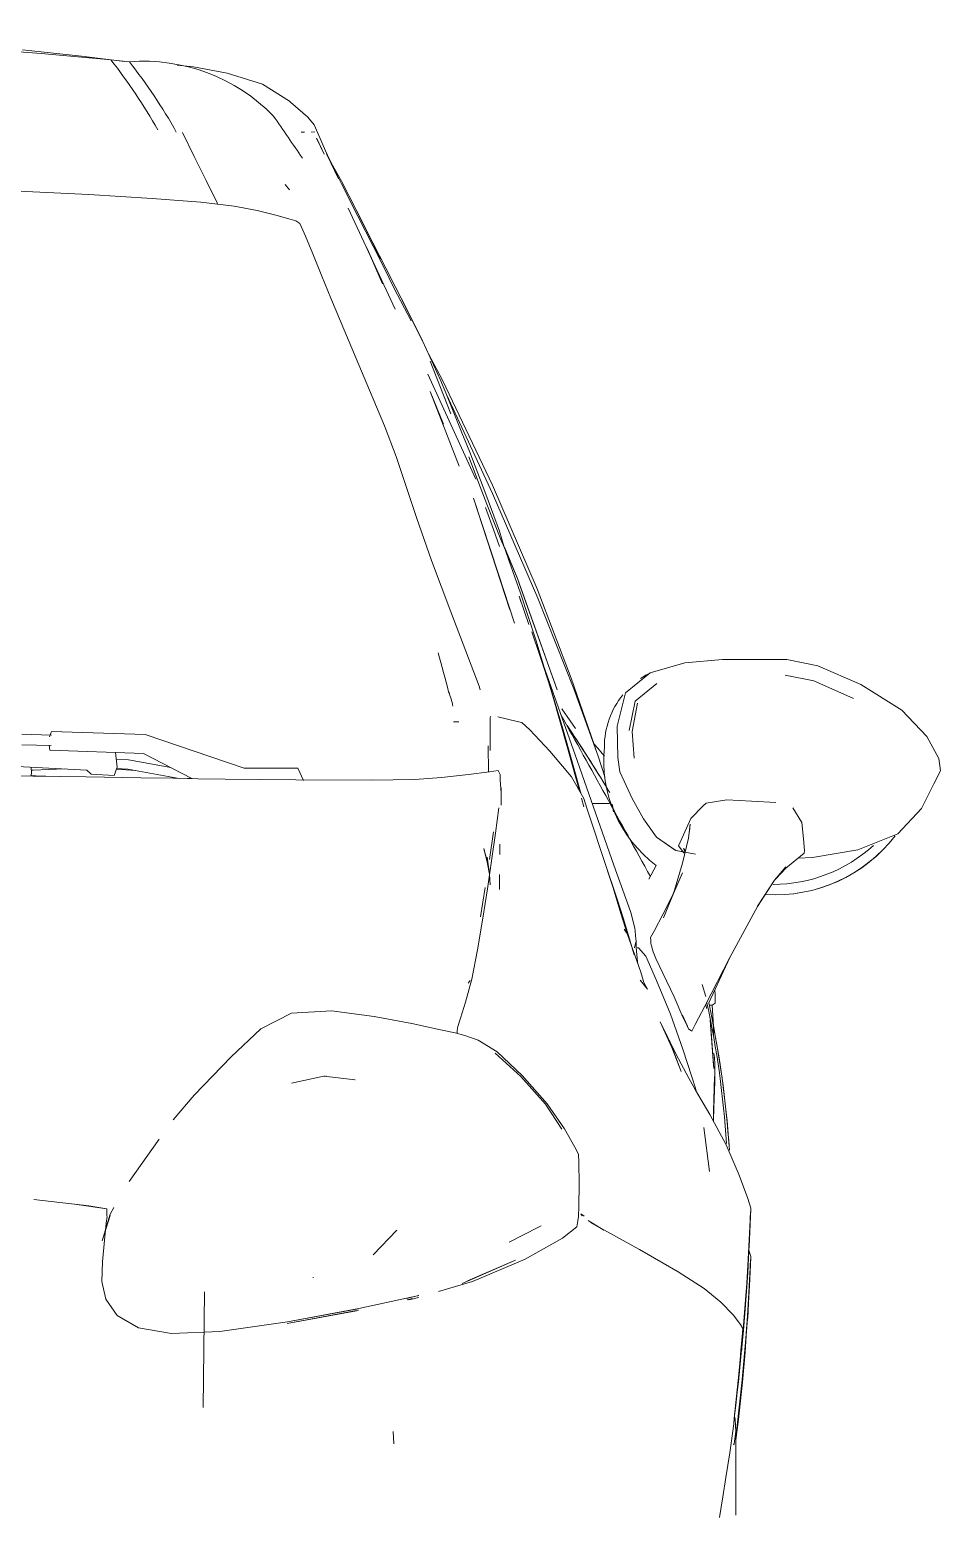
# Model space of a CAD drawing. Header units: millimetres. Extents: x -50912 to 58751, y -45352 to 5553.
# Drawn here: x -4126 to -3543, y 716 to 1664 of the extents above; entities that cross this region are included whole.
import ezdxf

# ---------------------------------------------------------------- set-up
doc = ezdxf.new("R2010")
doc.units = ezdxf.units.MM
doc.layers.add('A-GENM', color=13, linetype='Continuous', lineweight=9)
doc.layers.add('G-IMPT', color=8, linetype='Continuous', lineweight=9)

# ---------------------------------------------------------------- blocks, each defined once
blk = doc.blocks.new('CRT_Fiat Punto - Punto_dwg-V5-FACHADA POSTERIOR GARAGEM')
at = {"layer": 'G-IMPT'}
for p, q in [((-40821.01, 1651.42), (-40783.31, 1647.39)), ((-40755.67, 1643.94), (-40783.31, 1647.39)), ((-40711.51, 1640.53), (-40721.98, 1641.58)), ((-40690.09, 1636.54), (-40711.51, 1640.53)), ((-40690.09, 1636.54), (-40667.38, 1629.37)), ((-40667.38, 1629.37), (-40650.2, 1618.48)), ((-40649.45, 1617.99), (-40650.2, 1618.48)), ((-40649.45, 1617.99), (-40638.47, 1608.29)), ((-40638.47, 1608.29), (-40634.36, 1603.42)), ((-40634.36, 1603.42), (-40632.09, 1598.18)), ((-40711.1, 1583.21), (-40718.54, 1598.57)), ((-40640.64, 1598.63), (-40642.68, 1598.63)), ((-40633.97, 1598.92), (-40636.23, 1598.82)), ((-40632.81, 1594.82), (-40628.07, 1584.65)), ((-40632.79, 1594.74), (-40628.07, 1584.65)), ((-40627.26, 1586.86), (-40632.09, 1598.18)), ((-40711.1, 1583.21), (-40703.57, 1567.81)), ((-40627.26, 1586.86), (-40618.77, 1568.86)), ((-40622.62, 1577.59), (-40626.44, 1585.13)), ((-40626.38, 1584.49), (-40616.91, 1565.6)), ((-40626.38, 1584.49), (-40618.77, 1568.86)), ((-40622.62, 1577.59), (-40617.02, 1567.41)), ((-40698.64, 1557.82), (-40703.57, 1567.81)), ((-40652.9, 1565.22), (-40650.25, 1561.86)), ((-40617.02, 1567.41), (-40607.34, 1548.7)), ((-40606.39, 1545), (-40616.91, 1565.6)), ((-40827.77, 1561.27), (-40778.57, 1558.78)), ((-40778.57, 1558.78), (-40738.11, 1556.34)), ((-40738.11, 1556.34), (-40706.95, 1553.88)), ((-40698.64, 1557.82), (-40696.54, 1553.67)), ((-40706.95, 1553.88), (-40685.64, 1551.3)), ((-40696.54, 1553.67), (-40696.13, 1552.57)), ((-40685.64, 1551.3), (-40670.78, 1548.58)), ((-40670.78, 1548.58), (-40658.95, 1545.69)), ((-40650.56, 1543.28), (-40658.95, 1545.69)), ((-40582.69, 1485.61), (-40612.58, 1550.15)), ((-40591.93, 1517.71), (-40607.34, 1548.7)), ((-40596.86, 1528.04), (-40607.34, 1548.7)), ((-40602.06, 1538.14), (-40607.34, 1548.7)), ((-40650.56, 1543.28), (-40646.04, 1541.97)), ((-40646.04, 1541.97), (-40643.54, 1540.22)), ((-40642.5, 1537.98), (-40643.54, 1540.22)), ((-40640.03, 1532.28), (-40642.5, 1537.98)), ((-40606.39, 1545), (-40596.62, 1525.79)), ((-40599.8, 1533.62), (-40602.06, 1538.14)), ((-40635.33, 1520.92), (-40640.03, 1532.28)), ((-40591.93, 1517.71), (-40599.8, 1533.62)), ((-40596.86, 1528.04), (-40588.64, 1511.86)), ((-40629.5, 1506.74), (-40635.33, 1520.92)), ((-40600.77, 1524.69), (-40590.74, 1501.83)), ((-40600.77, 1524.69), (-40595.78, 1513.89)), ((-40590.28, 1513.15), (-40596.62, 1525.79)), ((-40590.28, 1513.15), (-40586.34, 1505.39)), ((-40582.62, 1500.05), (-40588.64, 1511.86)), ((-40623.68, 1492.56), (-40629.5, 1506.74)), ((-40583.32, 1498.72), (-40586.34, 1505.39)), ((-40583.32, 1498.72), (-40572.26, 1478.11)), ((-40582.62, 1500.05), (-40578.76, 1492.51)), ((-40615.43, 1472.8), (-40623.68, 1492.56)), ((-40573.95, 1483.03), (-40578.76, 1492.51)), ((-40569.34, 1473.84), (-40578.41, 1491.51)), ((-40578.41, 1491.51), (-40565.13, 1465.35)), ((-40573.95, 1483.03), (-40565.13, 1465.35)), ((-40602.33, 1441.89), (-40615.43, 1472.8)), ((-40569.34, 1473.84), (-40565.13, 1465.35)), ((-40553.42, 1439.78), (-40565.13, 1465.35)), ((-40552.31, 1440.18), (-40561.31, 1457.01)), ((-40560.17, 1452.4), (-40546.95, 1418.57)), ((-40589.49, 1411.02), (-40602.33, 1441.89)), ((-40561.8, 1443.96), (-40531.04, 1376.9)), ((-40551.62, 1412), (-40560.11, 1432.9)), ((-40560.11, 1432.9), (-40541.63, 1385.18)), ((-40549.81, 1430.99), (-40553.42, 1439.78)), ((-40520.33, 1372.94), (-40552.31, 1440.18)), ((-40520.33, 1367.79), (-40549.84, 1430.99)), ((-40549.81, 1430.99), (-40539.91, 1406.59)), ((-40589.49, 1411.02), (-40582.03, 1391.39)), ((-40536.4, 1397.84), (-40539.91, 1406.59)), ((-40534.89, 1394.08), (-40536.4, 1397.84)), ((-40524.6, 1367.19), (-40534.89, 1394.08)), ((-40576.38, 1374.64), (-40582.03, 1391.39)), ((-40535.57, 1391.04), (-40531.46, 1380.49)), ((-40568.97, 1352.43), (-40576.38, 1374.64)), ((-40529.24, 1374.72), (-40531.46, 1380.49)), ((-40523.94, 1360.89), (-40529.24, 1374.72)), ((-40515.84, 1343.59), (-40524.6, 1367.19)), ((-40491.81, 1306.76), (-40520.33, 1372.94)), ((-40491.43, 1300.79), (-40520.33, 1367.79)), ((-40509.28, 1293.36), (-40532.48, 1364.68)), ((-40516.42, 1316.05), (-40532.48, 1364.68)), ((-40519.81, 1344.62), (-40524.89, 1358.82)), ((-40514.91, 1338.36), (-40523.94, 1360.89)), ((-40559.35, 1324.87), (-40568.97, 1352.43)), ((-40515.91, 1333.72), (-40519.81, 1344.62)), ((-40515.84, 1343.59), (-40512.82, 1333.42)), ((-40514.91, 1338.36), (-40512.32, 1331.92)), ((-40504.38, 1313.44), (-40512.87, 1333.42)), ((-40504.9, 1314.9), (-40512.79, 1333.42)), ((-40504.38, 1313.44), (-40512.77, 1333.42)), ((-40509.69, 1324.42), (-40512.32, 1331.92)), ((-40547.1, 1292.08), (-40559.35, 1324.87)), ((-40502.51, 1304.02), (-40509.69, 1324.42)), ((-40516.42, 1316.05), (-40506.17, 1284.74)), ((-40504.38, 1313.44), (-40502.99, 1309.58)), ((-40504.38, 1313.44), (-40479.09, 1242.27)), ((-40502.99, 1309.58), (-40479.09, 1242.27)), ((-40497.15, 1283.92), (-40503.31, 1302.05)), ((-40503.31, 1302.05), (-40501.92, 1298.07)), ((-40492.6, 1274.1), (-40502.51, 1304.02)), ((-40491.81, 1306.76), (-40469.94, 1249.69)), ((-40491.43, 1300.79), (-40468.43, 1242.87)), ((-40535.75, 1262.5), (-40547.1, 1292.08)), ((-40490.08, 1264.19), (-40495.17, 1279.3)), ((-40481.79, 1238.02), (-40492.6, 1274.1)), ((-40528.86, 1244.52), (-40535.75, 1262.5)), ((-40483.01, 1242.91), (-40490.08, 1264.19)), ((-40397.37, 1259.48), (-40373.24, 1261.62)), ((-40397.37, 1259.48), (-40373.24, 1261.62)), ((-40373.24, 1261.62), (-40350.37, 1261.62)), ((-40373.24, 1261.62), (-40350.37, 1261.62)), ((-40350.37, 1261.62), (-40332.02, 1261.62)), ((-40350.37, 1261.62), (-40332.02, 1261.62)), ((-40312.17, 1257.6), (-40332.02, 1261.62)), ((-40312.17, 1257.6), (-40332.02, 1261.62)), ((-40487.7, 1257.79), (-40467.54, 1200.63)), ((-40435.32, 1240.26), (-40419.48, 1253.07)), ((-40435.32, 1240.26), (-40419.48, 1253.07)), ((-40397.37, 1259.48), (-40419.48, 1253.07)), ((-40397.37, 1259.48), (-40419.48, 1253.07)), ((-40314.88, 1247.84), (-40333.26, 1251.57)), ((-40284.77, 1245.53), (-40312.17, 1257.6)), ((-40284.77, 1245.53), (-40312.17, 1257.6)), ((-40528.25, 1242.27), (-40528.86, 1244.52)), ((-40475.23, 1216.56), (-40483.01, 1242.91)), ((-40469.94, 1249.69), (-40455.22, 1207.15)), ((-40468.43, 1242.87), (-40452.7, 1199.83)), ((-40429.1, 1235.01), (-40415.27, 1246.19)), ((-40289.49, 1236.65), (-40314.88, 1247.84)), ((-40258.64, 1229.2), (-40284.77, 1245.53)), ((-40258.64, 1229.2), (-40284.77, 1245.53)), ((-40472.36, 1205.01), (-40481.79, 1238.02)), ((-40435.32, 1240.26), (-40440.59, 1218.89)), ((-40435.32, 1240.26), (-40440.59, 1218.89)), ((-40429.1, 1235.01), (-40433, 1216.26)), ((-40431.1, 1215.6), (-40427.55, 1233.7)), ((-40521.87, 1224.52), (-40521.42, 1225.23)), ((-40521.87, 1221.25), (-40521.87, 1224.52)), ((-40516.99, 1224.98), (-40510.73, 1223.48)), ((-40504.53, 1221.98), (-40510.73, 1223.48)), ((-40475.95, 1230), (-40470.64, 1222.4)), ((-40258.64, 1229.2), (-40242.55, 1212.36)), ((-40258.64, 1229.2), (-40242.55, 1212.36)), ((-40802.44, 1213.23), (-40821.33, 1213.78)), ((-40803.6, 1212.1), (-40802.49, 1215.53)), ((-40802.44, 1215.53), (-40742.46, 1213.59)), ((-40742.46, 1213.59), (-40679.13, 1192.15)), ((-40521.87, 1221.25), (-40521.87, 1213.46)), ((-40521.87, 1203.41), (-40521.87, 1213.46)), ((-40501.55, 1221.26), (-40504.53, 1221.98)), ((-40496.51, 1216.65), (-40501.55, 1221.26)), ((-40483.58, 1202.93), (-40496.51, 1216.65)), ((-40468.41, 1192.36), (-40475.23, 1216.56)), ((-40470.64, 1222.4), (-40467.18, 1217.44)), ((-40440.59, 1218.89), (-40440.19, 1198.81)), ((-40440.59, 1218.89), (-40440.19, 1198.81)), ((-40431.1, 1215.6), (-40429.74, 1198.54)), ((-40802.61, 1206.48), (-40821.48, 1207.09)), ((-40803.96, 1206.76), (-40803.57, 1203.52)), ((-40522.84, 1189.74), (-40523.16, 1206.4)), ((-40472.36, 1205.01), (-40466.57, 1184.33)), ((-40452.91, 1204.87), (-40455.3, 1207.38)), ((-40455.22, 1207.15), (-40454.25, 1204.06)), ((-40450.15, 1201.57), (-40452.91, 1204.87)), ((-40234.86, 1198.33), (-40242.55, 1212.36)), ((-40234.86, 1198.33), (-40242.55, 1212.36)), ((-40803.57, 1203.52), (-40743.58, 1201.54)), ((-40760.38, 1192.72), (-40761.4, 1202.13)), ((-40760.94, 1197.91), (-40753.22, 1197.52)), ((-40753.22, 1197.52), (-40726.16, 1192.47)), ((-40743.58, 1201.54), (-40712.59, 1185.4)), ((-40469.87, 1186.58), (-40483.58, 1202.93)), ((-40467.54, 1200.63), (-40442.68, 1130.18)), ((-40452.7, 1199.83), (-40448.5, 1186.53)), ((-40448.71, 1199.66), (-40450.15, 1201.57)), ((-40440.19, 1198.81), (-40438.99, 1189.84)), ((-40440.19, 1198.81), (-40438.99, 1189.84)), ((-40234.86, 1198.33), (-40233.91, 1190.44)), ((-40234.86, 1198.33), (-40233.91, 1190.44)), ((-40846.95, 1194.41), (-40779.88, 1190.88)), ((-40831.47, 1187.24), (-40780.17, 1186.49)), ((-40815.71, 1187.01), (-40815.1, 1188.79)), ((-40815.58, 1187.39), (-40812.48, 1187.28)), ((-40815.1, 1188.79), (-40815.47, 1192.75)), ((-40815.3, 1190.89), (-40814.05, 1190.88)), ((-40794, 1191.62), (-40814.05, 1190.88)), ((-40806.08, 1186.87), (-40812.48, 1187.28)), ((-40780.17, 1186.49), (-40745.22, 1185.95)), ((-40777.02, 1188.35), (-40779.88, 1190.88)), ((-40762.35, 1187.32), (-40777.02, 1188.35)), ((-40760.38, 1192.72), (-40762.35, 1187.32)), ((-40748.74, 1190.64), (-40760.84, 1191.48)), ((-40760.69, 1191.88), (-40753.68, 1191.55)), ((-40753.68, 1191.55), (-40720.79, 1185.54)), ((-40745.22, 1185.95), (-40724.41, 1185.6)), ((-40724.41, 1185.6), (-40715.51, 1185.45)), ((-40712.36, 1185.4), (-40715.51, 1185.45)), ((-40708.82, 1185.34), (-40712.36, 1185.4)), ((-40691.28, 1185.13), (-40708.82, 1185.34)), ((-40646.18, 1184.64), (-40691.28, 1185.13)), ((-40679.13, 1192.15), (-40646.46, 1192.02)), ((-40644.86, 1192.02), (-40646.46, 1192.02)), ((-40641.18, 1184.3), (-40644.86, 1192.02)), ((-40552.87, 1186.04), (-40570.08, 1184.83)), ((-40535.66, 1188), (-40552.87, 1186.04)), ((-40522.31, 1189.81), (-40535.66, 1188)), ((-40516.65, 1190.58), (-40522.31, 1189.81)), ((-40515.54, 1187.94), (-40516.65, 1190.58)), ((-40515.54, 1184.71), (-40515.54, 1187.94)), ((-40461.95, 1172.75), (-40469.87, 1186.58)), ((-40464.23, 1177.53), (-40468.41, 1192.36)), ((-40436.17, 1183.86), (-40438.99, 1189.84)), ((-40436.17, 1183.86), (-40438.99, 1189.84)), ((-40238.13, 1182), (-40233.91, 1190.44)), ((-40238.13, 1182), (-40233.91, 1190.44)), ((-40646.18, 1184.64), (-40597.71, 1184.37)), ((-40597.71, 1184.37), (-40570.08, 1184.83)), ((-40514.83, 1176.26), (-40515.54, 1184.71)), ((-40514.83, 1176.26), (-40514.83, 1179.53)), ((-40514.83, 1176.26), (-40514.83, 1168.47)), ((-40514.83, 1176.26), (-40514.83, 1168.47)), ((-40464.73, 1177.6), (-40466.57, 1184.33)), ((-40463.85, 1176.27), (-40464.23, 1177.53)), ((-40430.94, 1172.75), (-40436.17, 1183.86)), ((-40430.94, 1172.75), (-40436.17, 1183.86)), ((-40245.97, 1166.31), (-40238.13, 1182)), ((-40245.97, 1166.31), (-40238.13, 1182)), ((-40516.21, 1166.65), (-40518.34, 1150.63)), ((-40463.44, 1172.85), (-40461.94, 1167.45)), ((-40461.95, 1172.75), (-40459.92, 1166.52)), ((-40459.92, 1166.52), (-40456.63, 1156.38)), ((-40449.87, 1169.53), (-40456.57, 1169.53)), ((-40445.68, 1169.53), (-40449.87, 1169.53)), ((-40442.93, 1164.18), (-40443.8, 1169.06)), ((-40443.8, 1169.06), (-40443.41, 1167.16)), ((-40423.86, 1159.73), (-40430.94, 1172.75)), ((-40423.86, 1159.73), (-40430.94, 1172.75)), ((-40385.32, 1168.29), (-40393.51, 1159.94)), ((-40385.32, 1168.29), (-40383.65, 1169.63)), ((-40383.65, 1169.63), (-40370.41, 1171.89)), ((-40354.76, 1170.97), (-40370.41, 1171.89)), ((-40354.76, 1170.97), (-40339.14, 1170.2)), ((-40328.3, 1166.64), (-40322.45, 1157.33)), ((-40261, 1150.08), (-40245.97, 1166.31)), ((-40261, 1150.08), (-40245.97, 1166.31)), ((-40423.86, 1159.73), (-40415.46, 1148.02)), ((-40423.86, 1159.73), (-40415.46, 1148.02)), ((-40398.2, 1149.51), (-40393.51, 1159.94)), ((-40322.45, 1157.33), (-40321.52, 1146.81)), ((-40522.32, 1133.75), (-40519.77, 1151.44)), ((-40518.34, 1150.63), (-40520.91, 1132.92)), ((-40456.63, 1156.38), (-40450.38, 1137.55)), ((-40403.43, 1139.58), (-40415.46, 1148.02)), ((-40415.46, 1148.02), (-40403.15, 1139.47)), ((-40415.46, 1148.02), (-40403.15, 1139.47)), ((-40398.2, 1149.51), (-40401.36, 1142.38)), ((-40395.01, 1147.41), (-40398.78, 1131.28)), ((-40395.01, 1147.41), (-40393.88, 1156.21)), ((-40394.42, 1151.56), (-40393.88, 1156.21)), ((-40286.78, 1139.97), (-40261, 1150.08)), ((-40286.78, 1139.97), (-40261, 1150.08)), ((-40523.86, 1131.99), (-40525.87, 1140.66)), ((-40525.87, 1140.66), (-40523.86, 1132.62)), ((-40515.75, 1136.86), (-40515.66, 1143.53)), ((-40515.75, 1136.86), (-40515.68, 1141.92)), ((-40515.66, 1143.53), (-40515.68, 1141.92)), ((-40443.23, 1115.57), (-40450.38, 1137.55)), ((-40448.41, 1131.86), (-40450.36, 1137.55)), ((-40403.43, 1139.58), (-40403.15, 1139.47)), ((-40403.15, 1139.47), (-40390.47, 1137.11)), ((-40403.15, 1139.47), (-40397.13, 1138.35)), ((-40397.91, 1137.94), (-40401.36, 1142.38)), ((-40397.14, 1138.32), (-40398.24, 1140.64)), ((-40396.91, 1139.29), (-40398.24, 1140.64)), ((-40397.91, 1137.94), (-40397.28, 1137.71)), ((-40325.65, 1133.88), (-40321.01, 1137.76)), ((-40321.52, 1146.81), (-40320.88, 1139.55)), ((-40321.01, 1137.76), (-40320.88, 1139.55)), ((-40315.69, 1134.95), (-40286.78, 1139.97)), ((-40315.69, 1134.95), (-40286.78, 1139.97)), ((-40522.35, 1124.36), (-40523.86, 1135.13)), ((-40522.35, 1124.2), (-40523.86, 1135.13)), ((-40522.35, 1124.36), (-40523.86, 1131.99)), ((-40520.91, 1132.92), (-40523.61, 1114.97)), ((-40440.58, 1108.39), (-40448.41, 1131.86)), ((-40442.68, 1130.18), (-40433.25, 1103.45)), ((-40404.59, 1112.03), (-40398.78, 1131.28)), ((-40339.92, 1120.38), (-40332.74, 1129)), ((-40332.74, 1129), (-40338.37, 1122.35)), ((-40332.67, 1128.06), (-40325.65, 1133.88)), ((-40315.69, 1134.95), (-40324.82, 1134.57)), ((-40315.69, 1134.95), (-40324.82, 1134.57)), ((-40521.85, 1117.54), (-40522.35, 1124.2)), ((-40521.85, 1118.79), (-40521.85, 1117.54)), ((-40515.94, 1114.44), (-40515.89, 1124.18)), ((-40404.73, 1111.72), (-40398.8, 1125.09)), ((-40404.59, 1112.03), (-40398.8, 1125.09)), ((-40350.83, 1103.75), (-40339.97, 1120.38)), ((-40339.97, 1120.38), (-40350.76, 1103.94)), ((-40350.76, 1103.94), (-40339.92, 1120.38)), ((-40339.38, 1121.08), (-40332.67, 1128.06)), ((-40527.98, 1097.03), (-40525.01, 1115.81)), ((-40523.61, 1114.97), (-40526.59, 1096.19)), ((-40438.17, 1099.15), (-40443.23, 1115.57)), ((-40404.59, 1112.03), (-40411.41, 1098.44)), ((-40404.38, 1112.68), (-40411.05, 1096.48)), ((-40411.05, 1096.48), (-40404.59, 1112.03)), ((-40404.59, 1112.03), (-40404.73, 1111.72)), ((-40404.38, 1112.68), (-40404.59, 1112.03)), ((-40436.49, 1095.75), (-40440.58, 1108.39)), ((-40431.96, 1099.76), (-40433.25, 1103.45)), ((-40431.52, 1098.39), (-40431.96, 1099.76)), ((-40350.83, 1103.75), (-40368.53, 1071.03)), ((-40526.59, 1096.19), (-40529.96, 1075.95)), ((-40433.96, 1085.65), (-40438.17, 1099.15)), ((-40434.6, 1089.45), (-40436.49, 1095.75)), ((-40429.31, 1089.56), (-40431.52, 1098.39)), ((-40416.79, 1088.36), (-40411.41, 1098.44)), ((-40433.38, 1085.02), (-40436.24, 1089.09)), ((-40435.8, 1088.82), (-40436.24, 1089.09)), ((-40434.6, 1089.45), (-40431.22, 1077.91)), ((-40433.96, 1085.65), (-40429.38, 1072.46)), ((-40433.38, 1085.02), (-40429.81, 1072.8)), ((-40429.5, 1077.13), (-40428.56, 1081.54)), ((-40429.18, 1088.27), (-40429.31, 1089.56)), ((-40429.23, 1078.28), (-40428.56, 1081.54)), ((-40428.86, 1084.88), (-40429.18, 1088.27)), ((-40428.56, 1081.54), (-40428.86, 1084.88)), ((-40428.55, 1080.43), (-40428.56, 1081.54)), ((-40419.2, 1083.91), (-40416.79, 1088.36)), ((-40419.1, 1081.94), (-40419.2, 1083.91)), ((-40419, 1079.96), (-40419.1, 1081.94)), ((-40533.65, 1057.09), (-40529.96, 1075.95)), ((-40431.03, 1077.22), (-40431.22, 1077.91)), ((-40429.5, 1077.13), (-40429.23, 1078.28)), ((-40425.51, 1061.57), (-40429.38, 1072.46)), ((-40428.37, 1077.38), (-40428.55, 1080.43)), ((-40427.57, 1068.22), (-40428.37, 1077.38)), ((-40427.92, 1077.13), (-40426.98, 1077.13)), ((-40422.38, 1071.91), (-40426.98, 1077.13)), ((-40415.36, 1056.25), (-40422.38, 1071.91)), ((-40417.67, 1074.62), (-40419, 1079.96)), ((-40415.95, 1070.49), (-40417.67, 1074.62)), ((-40427.49, 1067.15), (-40427.57, 1068.22)), ((-40411.51, 1061.01), (-40415.95, 1070.49)), ((-40384.64, 1039.93), (-40368.53, 1071.03)), ((-40537.56, 1042.43), (-40533.65, 1057.09)), ((-40535.99, 1054.67), (-40534.54, 1056.34)), ((-40421.23, 1050.89), (-40425.89, 1056.51)), ((-40425.89, 1056.51), (-40425.27, 1056.12)), ((-40425.51, 1061.57), (-40423.46, 1055.01)), ((-40421.23, 1050.89), (-40423.46, 1055.01)), ((-40406.5, 1034.86), (-40415.36, 1056.25)), ((-40404.22, 1045.99), (-40411.51, 1061.01)), ((-40386.28, 1053.87), (-40383.88, 1046.09)), ((-40398.59, 1032.99), (-40404.22, 1045.99)), ((-40377.9, 1047.46), (-40378.07, 1050.44)), ((-40377.91, 1041.93), (-40377.85, 1046.09)), ((-40377.85, 1046.09), (-40377.9, 1047.46)), ((-40648.94, 1035.46), (-40668.58, 1025.35)), ((-40648.94, 1035.46), (-40623.23, 1036.85)), ((-40596.02, 1033.38), (-40623.23, 1036.85)), ((-40596.02, 1033.38), (-40571.85, 1028.89)), ((-40540.83, 1032.25), (-40537.56, 1042.43)), ((-40398.64, 1012.47), (-40406.5, 1034.86)), ((-40395.7, 1027.08), (-40398.84, 1034.14)), ((-40394.97, 1025.34), (-40398.84, 1034.14)), ((-40384.64, 1039.93), (-40390.73, 1028.17)), ((-40383.66, 1040.44), (-40383.56, 1038.35)), ((-40383.22, 1042.12), (-40383.19, 1041.93)), ((-40381.79, 1040.54), (-40379.84, 1040.54)), ((-40378.99, 1027.2), (-40379.87, 1040.54)), ((-40377.91, 1041.93), (-40379.84, 1040.54)), ((-40687.54, 1007.53), (-40668.58, 1025.35)), ((-40553.63, 1024.88), (-40571.85, 1028.89)), ((-40553.63, 1024.88), (-40544.25, 1022.84)), ((-40542.89, 1022.47), (-40542.86, 1024.43)), ((-40542.59, 1026.85), (-40542.86, 1024.43)), ((-40542.59, 1026.85), (-40540.83, 1032.25)), ((-40403.01, 1009.46), (-40413.02, 1030.01)), ((-40413.02, 1030.01), (-40405.58, 1013.48)), ((-40395.7, 1027.08), (-40398.59, 1032.99)), ((-40394.97, 1025.34), (-40392.93, 1023.88)), ((-40391.81, 1026.05), (-40392.93, 1023.88)), ((-40391.81, 1026.05), (-40390.73, 1028.17)), ((-40378.96, 1002.13), (-40381.18, 1031.08)), ((-40378.99, 1002.81), (-40381.18, 1031.08)), ((-40378.96, 1002.13), (-40380.68, 1026.58)), ((-40378.86, 1000.1), (-40380.68, 1026.58)), ((-40378.99, 1021.68), (-40378.99, 1027.2)), ((-40538.07, 1021.15), (-40544.25, 1022.84)), ((-40538.07, 1021.15), (-40529.43, 1018.19)), ((-40517.4, 1010.78), (-40529.43, 1018.19)), ((-40407.18, 1018.02), (-40399.73, 998.25)), ((-40687.54, 1007.53), (-40711.2, 982.98)), ((-40502.18, 995.06), (-40518.57, 1009.83)), ((-40501.42, 995.51), (-40517.4, 1010.78)), ((-40405.58, 1013.48), (-40399.73, 998.25)), ((-40403.01, 1009.46), (-40394.84, 993.87)), ((-40392.94, 994.76), (-40398.64, 1012.47)), ((-40378.33, 1007.02), (-40378.77, 1009.65)), ((-40378.22, 1002.88), (-40378.33, 1007.02)), ((-40501.42, 995.51), (-40485.37, 977.58)), ((-40378.99, 1003.39), (-40378.99, 1003.52)), ((-40378.96, 1002.13), (-40378.99, 1002.81)), ((-40378.96, 1002.13), (-40378.86, 1000.1)), ((-40378.25, 991.54), (-40378.22, 1002.88)), ((-40628.22, 995.09), (-40648.99, 990.67)), ((-40628.22, 995.09), (-40627.46, 995.14)), ((-40628.22, 995.09), (-40628.17, 995.1)), ((-40628.22, 995.09), (-40608.25, 992.88)), ((-40626.59, 995.19), (-40626.29, 995.21)), ((-40608.5, 992.91), (-40608.25, 992.88)), ((-40486.45, 977.26), (-40502.18, 995.06)), ((-40394.84, 993.87), (-40390.45, 986.16)), ((-40390.56, 987.44), (-40392.94, 994.76)), ((-40390.14, 985.64), (-40390.56, 987.44)), ((-40390.45, 986.16), (-40381.36, 970.67)), ((-40378.4, 995.06), (-40378.95, 972.85)), ((-40378.95, 969.64), (-40378.25, 991.54)), ((-40378.4, 995.06), (-40378.92, 966.13)), ((-40724.64, 967.31), (-40711.2, 982.98)), ((-40486.45, 977.26), (-40486.38, 977.18)), ((-40486.45, 977.26), (-40476.05, 961.23)), ((-40486.38, 977.18), (-40476.05, 961.23)), ((-40485.37, 977.58), (-40474.31, 961.46)), ((-40378.8, 981.52), (-40379.01, 966.3)), ((-40378.94, 969.64), (-40378.8, 981.52)), ((-40370.93, 951.29), (-40381.36, 970.67)), ((-40378.94, 969.64), (-40378.95, 966.2)), ((-40467.79, 949.84), (-40474.31, 961.46)), ((-40381.62, 934.16), (-40385.16, 962.35)), ((-40733.44, 954.96), (-40752.79, 927.84)), ((-40467.79, 949.84), (-40465.36, 945.37)), ((-40370.93, 951.29), (-40362.51, 931.91)), ((-40465.07, 940.14), (-40465.36, 945.37)), ((-40465.07, 940.14), (-40464.98, 926.21)), ((-40356.97, 916.93), (-40362.51, 931.91)), ((-40465.08, 911.9), (-40464.98, 926.21)), ((-40813.64, 916.22), (-40778.56, 912.3)), ((-40787.71, 913.27), (-40778.56, 912.3)), ((-40787.71, 913.27), (-40767.01, 910.4)), ((-40778.56, 912.3), (-40767.01, 910.4)), ((-40778.56, 912.3), (-40767.01, 910.4)), ((-40766.99, 909.6), (-40767.01, 910.4)), ((-40764.87, 907.01), (-40762.62, 911.23)), ((-40465.08, 911.9), (-40465.37, 905.5)), ((-40356.97, 916.93), (-40355.18, 910.73)), ((-40355.32, 905.39), (-40355.15, 910.05)), ((-40355.15, 910.05), (-40355.18, 910.73)), ((-40764.87, 906.86), (-40769.98, 889.8)), ((-40764.87, 906.86), (-40769.98, 889.8)), ((-40764.87, 906.04), (-40769.98, 889.8)), ((-40764.87, 906.04), (-40769.98, 889.8)), ((-40768.59, 890.26), (-40767.36, 901.2)), ((-40764.87, 907.01), (-40767.79, 897.19)), ((-40767.36, 901.2), (-40766.9, 905.35)), ((-40766.99, 909.6), (-40766.95, 907.74)), ((-40766.91, 905.95), (-40766.95, 907.74)), ((-40766.91, 905.95), (-40766.9, 905.35)), ((-40465.85, 902.62), (-40466.47, 898.9)), ((-40465.85, 902.62), (-40465.37, 905.5)), ((-40461.72, 905.75), (-40463.94, 907.22)), ((-40462.93, 905.96), (-40463.94, 907.22)), ((-40459.15, 902.94), (-40449.16, 896.8)), ((-40457.64, 901.62), (-40449.16, 896.8)), ((-40457.64, 901.62), (-40426.37, 884.32)), ((-40355.59, 903.03), (-40356.22, 890.48)), ((-40355.82, 895.21), (-40355.45, 904.08)), ((-40355.78, 895.54), (-40355.32, 905.39)), ((-40355.59, 903.03), (-40355.32, 908.41)), ((-40355.32, 908.41), (-40355.45, 904.08)), ((-40581.43, 896.78), (-40596.76, 880.87)), ((-40509.77, 889.01), (-40490.83, 898.69)), ((-40475.47, 891.58), (-40499.36, 878.2)), ((-40489.24, 899.58), (-40490.83, 898.69)), ((-40475.47, 891.58), (-40466.47, 898.9)), ((-40355.78, 895.54), (-40356.66, 879.28)), ((-40355.82, 895.21), (-40356.66, 879.28)), ((-40769.8, 876.52), (-40768.59, 890.26)), ((-40401.53, 870.07), (-40426.37, 884.32)), ((-40356.08, 890.31), (-40357.74, 862.78)), ((-40356.11, 889.98), (-40357.74, 862.53)), ((-40357.49, 865.51), (-40356.38, 886.3)), ((-40357.04, 873.81), (-40356.38, 886.3)), ((-40356.86, 877.88), (-40356.22, 890.48)), ((-40356.11, 889.98), (-40356.8, 877.77)), ((-40356.64, 879.2), (-40356.22, 887.47)), ((-40356.41, 883.85), (-40355.18, 879.84)), ((-40356.08, 890.31), (-40356.22, 887.47)), ((-40770.2, 863.96), (-40769.8, 876.52)), ((-40596.24, 881.31), (-40596.76, 880.87)), ((-40505.53, 877.43), (-40539.78, 862.66)), ((-40505.53, 877.43), (-40536.41, 864.35)), ((-40533.19, 863.82), (-40499.36, 878.2)), ((-40356.98, 874.25), (-40357.74, 862.53)), ((-40357.6, 863.13), (-40356.66, 879.28)), ((-40357.49, 865.51), (-40356.8, 877.77)), ((-40357.04, 873.81), (-40357.32, 868.33)), ((-40356.86, 877.88), (-40357.14, 872.35)), ((-40356.91, 873.62), (-40357.14, 869.34)), ((-40356.66, 879.28), (-40356.98, 874.25)), ((-40356.91, 873.62), (-40356.64, 879.2)), ((-40355.59, 872.61), (-40356.22, 860.81)), ((-40355.82, 865.26), (-40355.45, 873.6)), ((-40355.32, 877.67), (-40355.59, 872.61)), ((-40355.59, 869.78), (-40355.32, 874.83)), ((-40355.32, 877.67), (-40355.45, 873.6)), ((-40355.32, 874.83), (-40355.15, 879.21)), ((-40355.15, 879.21), (-40355.18, 879.84)), ((-40770.2, 863.96), (-40767.73, 852.5)), ((-40635.19, 866.51), (-40634.9, 866.53)), ((-40533.19, 863.82), (-40554.79, 857.47)), ((-40401.53, 870.07), (-40385.03, 859.36)), ((-40359.54, 837.23), (-40357.74, 862.78)), ((-40357.6, 863.13), (-40358.3, 853.64)), ((-40357.14, 869.34), (-40357.75, 860.51)), ((-40356.66, 850.28), (-40355.82, 865.26)), ((-40355.59, 869.78), (-40356.22, 857.98)), ((-40704.65, 857.2), (-40705.31, 783.25)), ((-40605.82, 846.6), (-40567.54, 854.95)), ((-40572.02, 853.79), (-40575.33, 852.94)), ((-40569.39, 854.47), (-40572.02, 853.79)), ((-40570.79, 852.89), (-40568.45, 853.49)), ((-40568.12, 854.8), (-40569.39, 854.47)), ((-40568.45, 853.49), (-40567.44, 853.75)), ((-40567.68, 854.91), (-40568.12, 854.8)), ((-40567.68, 854.91), (-40567.54, 854.95)), ((-40374.23, 850.7), (-40385.03, 859.36)), ((-40360.18, 830.15), (-40357.74, 862.53)), ((-40357.95, 858.55), (-40359.34, 839.98)), ((-40357.75, 860.51), (-40358.84, 846.1)), ((-40357.95, 858.55), (-40358.74, 847.91)), ((-40358.3, 853.64), (-40358.61, 849.55)), ((-40358.48, 852.22), (-40357.74, 862.53)), ((-40356.11, 860.34), (-40357.74, 834.54)), ((-40357.49, 837.34), (-40356.38, 856.89)), ((-40356.38, 856.89), (-40357.04, 845.14)), ((-40356.22, 860.81), (-40356.86, 848.97)), ((-40356.11, 860.34), (-40356.8, 848.86)), ((-40356.64, 850.21), (-40356.22, 857.98)), ((-40767.73, 852.5), (-40760.3, 842.06)), ((-40651.7, 837.04), (-40605.99, 845.55)), ((-40605.99, 845.55), (-40651.7, 837.04)), ((-40607.33, 845.21), (-40651.7, 837.04)), ((-40607.59, 845.21), (-40651.7, 837.04)), ((-40651.46, 838.01), (-40605.82, 846.6)), ((-40605.86, 846.59), (-40651.46, 838.01)), ((-40605.86, 846.59), (-40651.46, 838.01)), ((-40606.28, 846.48), (-40651.46, 838.01)), ((-40606.28, 846.48), (-40651.46, 838.01)), ((-40607.77, 846.1), (-40651.46, 838.01)), ((-40574.82, 852.11), (-40571.48, 852.98)), ((-40570.79, 852.89), (-40573.8, 852.11)), ((-40374.23, 850.7), (-40366.44, 842.6)), ((-40358.84, 846.1), (-40359.89, 832.52)), ((-40359.54, 837.23), (-40358.74, 847.91)), ((-40358.61, 849.55), (-40359.34, 839.98)), ((-40358.48, 852.22), (-40359.33, 841.21)), ((-40358.48, 824.85), (-40356.66, 850.28)), ((-40358.12, 829.28), (-40356.66, 850.28)), ((-40356.98, 845.56), (-40357.74, 834.54)), ((-40357.49, 837.34), (-40356.8, 848.86)), ((-40357.04, 845.14), (-40357.32, 839.99)), ((-40356.86, 848.97), (-40357.14, 843.78)), ((-40357.14, 843.78), (-40356.95, 845.67)), ((-40357.14, 840.94), (-40356.91, 844.96)), ((-40356.98, 845.56), (-40356.66, 850.28)), ((-40356.64, 850.21), (-40356.91, 844.96)), ((-40760.3, 842.06), (-40746.67, 834.26)), ((-40746.67, 834.26), (-40725.58, 830.72)), ((-40694.64, 831.83), (-40651.46, 838.01)), ((-40361.74, 836.5), (-40366.44, 842.6)), ((-40360.23, 833.86), (-40361.74, 836.5)), ((-40360.18, 830.15), (-40359.33, 841.21)), ((-40360.18, 804.11), (-40357.74, 834.54)), ((-40358.48, 824.85), (-40357.74, 834.54)), ((-40357.79, 832.28), (-40357.32, 839.99)), ((-40357.14, 840.94), (-40357.45, 837.88)), ((-40725.58, 830.72), (-40694.64, 831.83)), ((-40362.13, 811.96), (-40360.37, 828.87)), ((-40362.01, 812.97), (-40360.37, 828.87)), ((-40358.48, 824.85), (-40361.7, 789.32)), ((-40360.66, 828.98), (-40361.69, 815.52)), ((-40360.91, 826.21), (-40361.47, 819.89)), ((-40361.38, 819.43), (-40360.91, 825.34)), ((-40360.44, 831.27), (-40360.91, 825.34)), ((-40360.91, 826.21), (-40360.66, 828.98)), ((-40360.39, 826.17), (-40360.6, 823.69)), ((-40360.23, 833.86), (-40360.44, 831.27)), ((-40359.89, 832.52), (-40360.39, 826.17)), ((-40360.37, 802.9), (-40358.48, 824.85)), ((-40358.48, 824.85), (-40359.33, 814.5)), ((-40358.84, 818.62), (-40357.79, 832.28)), ((-40358.48, 824.85), (-40358.12, 829.28)), ((-40363.48, 796.81), (-40361.69, 815.52)), ((-40363.04, 799.82), (-40361.06, 820.1)), ((-40361.58, 816.91), (-40362.26, 810.9)), ((-40362.02, 813.59), (-40361.47, 819.89)), ((-40361.19, 819.95), (-40361.7, 814.42)), ((-40361.23, 819.89), (-40361.7, 814.42)), ((-40361.58, 816.91), (-40361.38, 819.43)), ((-40360.79, 821.71), (-40360.94, 820.24)), ((-40360.6, 823.69), (-40360.79, 821.71)), ((-40360.55, 799.55), (-40358.84, 818.62)), ((-40362.02, 813.59), (-40363.86, 793.97)), ((-40362.26, 810.9), (-40363.86, 793.97)), ((-40360.18, 804.11), (-40359.33, 814.5)), ((-40365.7, 776.45), (-40362.78, 804.69)), ((-40364.24, 767.95), (-40360.37, 802.9)), ((-40363.88, 793.14), (-40363.48, 796.81)), ((-40363.86, 793.97), (-40363.54, 797.19)), ((-40363.84, 793.14), (-40363.04, 799.82)), ((-40363.82, 771.59), (-40360.37, 802.9)), ((-40363.54, 797.19), (-40362.78, 804.69)), ((-40363.04, 775.59), (-40360.55, 799.55)), ((-40360.76, 798.82), (-40361.7, 789.32)), ((-40360.76, 798.82), (-40360.37, 802.9)), ((-40365.7, 776.45), (-40363.86, 793.97)), ((-40363.88, 793.14), (-40364.79, 784.78)), ((-40365.7, 776.45), (-40364.79, 784.78)), ((-40365.13, 775.6), (-40365.56, 777.77)), ((-40583.93, 768.03), (-40583.93, 767.07)), ((-40583.93, 768.03), (-40583.51, 760.21)), ((-40368.65, 754.34), (-40366.09, 772.88)), ((-40366.09, 772.88), (-40365.7, 776.45)), ((-40365.83, 760.1), (-40364.68, 768.03)), ((-40365.13, 775.6), (-40364.68, 768.03)), ((-40364.68, 762.63), (-40363.04, 775.59)), ((-40364.68, 768.03), (-40364.68, 759.71)), ((-40364.68, 768.03), (-40364.68, 766.39)), ((-40364.24, 767.95), (-40363.82, 771.59)), ((-40365.83, 760.1), (-40366.13, 759.44)), ((-40364.68, 759.71), (-40364.68, 741.57)), ((-40368.65, 754.34), (-40371.12, 738.68)), ((-40364.68, 714.49), (-40364.68, 741.57)), ((-40371.12, 738.68), (-40373.1, 726.2)), ((-40373.1, 726.2), (-40375.11, 713.03))]:
    blk.add_line(p, q, dxfattribs=at)
blk = doc.blocks.new('CRT_Fiat Punto - Fiat punto 2-V6-FACHADA POSTERIOR GARAGEM')
at = {"layer": 'A-GENM', "color": 55}
for p, q in [((-40541.88, 1221.8), (-40545.38, 1221.78)), ((-40415.64, 1129.92), (-40420.36, 1121.04)), ((-40368.49, 1071.03), (-40382, 1042)), ((-40368.49, 1071.03), (-40382, 1042))]:
    blk.add_line(p, q, dxfattribs=at)
for centre, radius, start, end in [((-41167.56, -2538.33), 4202.59, 84.33339, 90.50523), ((-41043.36, 1425.46), 354.93, 29.49138, 38.18388), ((-40743.48, 1528.33), 115.75, 44.20987, 94.51691), ((-41031.74, 1424.5), 354.93, 29.41428, 38.14445), ((-41641.38, 914.36), 1201.95, 33.74236, 35.30739), ((-41889.22, 895.13), 1384.68, 14.45773, 15.52921), ((-40395.65, 1205.6), 53.16, 119.03401, 124.52826), ((-40368.55, 1093.06), 167.59, 108.04727, 108.40144), ((-40584.81, 1225.31), 39.59, 9.43052, 23.09016), ((-40395.65, 1205.6), 53.16, 141.0014, 180), ((-73787.29, -17265.77), 38099.34, 28.858631, 29.036392), ((-41451.56, 567.39), 1176.19, 31.30375, 33.66294), ((-41451.56, 567.39), 1176.19, 31.18831, 33.26921), ((-40365.35, 1197.06), 83.89, 174.15704, 233.16958), ((-40339.23, 1207.23), 96.09, 266.17378, 322.59524), ((-40339.23, 1207.23), 96.09, 266.2713, 322.6072), ((-40341.21, 1213.81), 96.09, 270.18078, 312.25345), ((-40984.74, 912.5), 615.35, 3.69184, 12.15822), ((-41017.12, 905.42), 649.64, 3.74831, 12.13659), ((-41017.12, 905.42), 649.64, 3.94879, 11.69317)]:
    blk.add_arc(centre, radius, start, end, dxfattribs=at)
blk.add_blockref('CRT_Fiat Punto - Punto_dwg-V5-FACHADA POSTERIOR GARAGEM', (0, 0))

msp = doc.modelspace()

# ---------------------------------------------------------------- block references
at = {"layer": 'A-GENM', "color": 7}
msp.add_blockref('CRT_Fiat Punto - Fiat punto 2-V6-FACHADA POSTERIOR GARAGEM', (36690.571, 0), dxfattribs=at)

doc.saveas('drawing.dxf')
